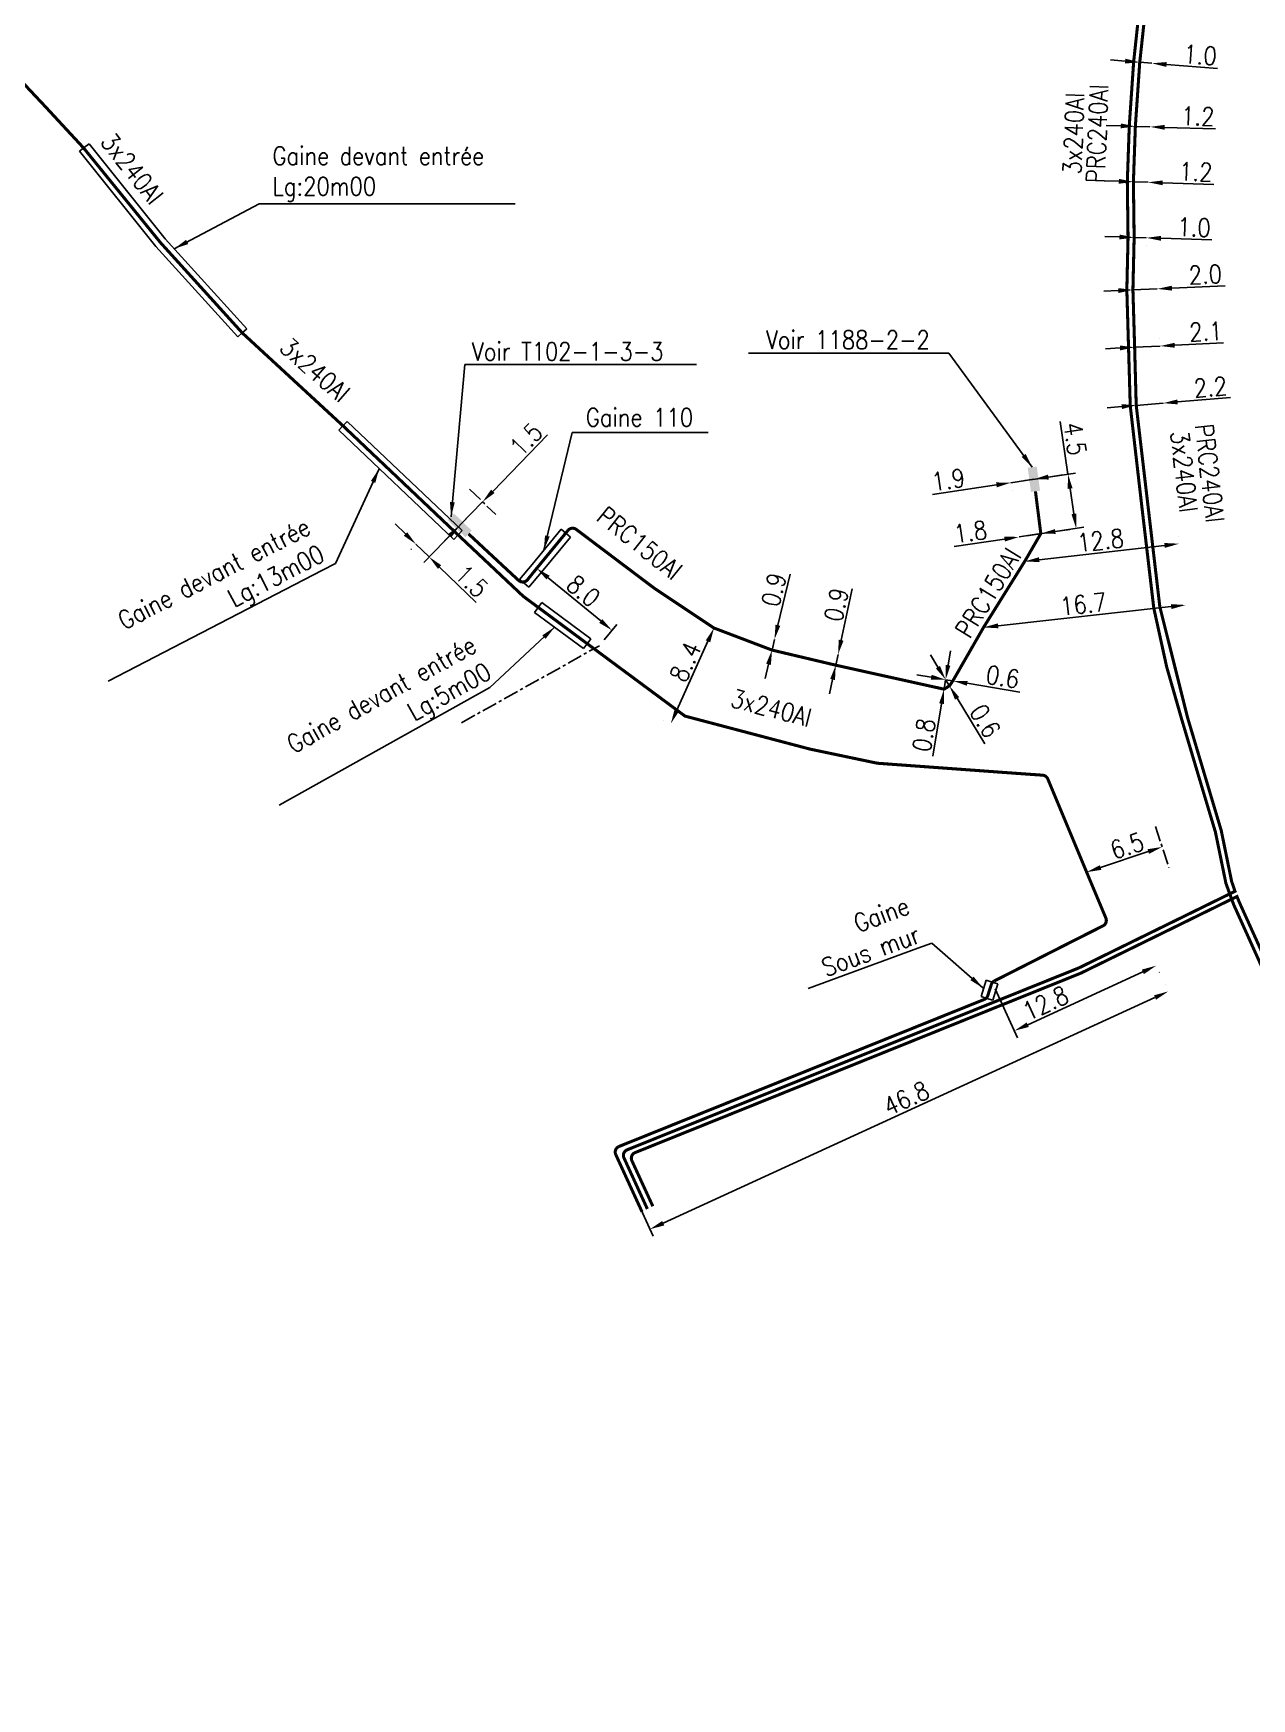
# Model space of a CAD drawing. Header units: millimetres. Extents: x 146000 to 146986, y 142991 to 144001.
# Drawn here: x 146247.3 to 146347.3, y 143136.6 to 143273.3 of the extents above; entities that cross this region are included whole.
import ezdxf
from ezdxf.enums import TextEntityAlignment as Align

# ---------------------------------------------------------------- set-up
doc = ezdxf.new("R2010")
doc.units = ezdxf.units.MM
doc.header["$PDMODE"] = 34
doc.linetypes.add('CENTER', pattern=[2, 1.25, -0.25, 0.25, -0.25])
doc.layers.get('0').update_dxf_attribs({"linetype": 'CONTINUOUS'})
doc.layers.get('Defpoints').update_dxf_attribs({"linetype": 'CONTINUOUS'})
for name, color, linetype in [('M_100', 7, 'M_ST_6'), ('M_130', 3, 'M_ST_15'), ('M_300', 7, 'CONTINUOUS'), ('M_400', 7, 'CONTINUOUS')]:
    doc.layers.add(name, color=color, linetype=linetype)
doc.styles.add('M_ROMANS', font='ROMANS.shx', dxfattribs={"width": 0.75})
doc.styles.get("Standard").update_dxf_attribs({"font": 'romans.shx', "width": 0.85})
doc.linetypes.add('M_ST_15', pattern='A,5,-0.3,["XX",Standard,S=1,R=0,X=0,Y=-0.5],-2.5', length=7.8)
doc.linetypes.add('M_ST_6', pattern='A,5,-0.3,["||",Standard,S=1,R=0,X=0.35,Y=-0.5],-1.6', length=6.9)
doc.dimstyles.get("Standard").update_dxf_attribs({"dimtxt": 1.5, "dimasz": 1.2, "dimexe": 0.625, "dimexo": 0.625, "dimgap": 0.25, "dimtad": 1, "dimdec": 1, "dimzin": 0, "dimdsep": 46, "dimtxsty": 'Standard', "dimcen": -0.5, "dimadec": 0, "dimazin": 0, "dimtfac": 1, "dimtdec": 1, "dimtmove": 0, "dimatfit": 3, "dimfxl": 0, "dimtolj": 1, "dimtzin": 0, "dimarcsym": 0})

# ---------------------------------------------------------------- blocks, each defined once
blk = doc.blocks.new('*D9')
at = {"layer": 'Defpoints', "color": 0, "linetype": 'Continuous', "transparency": 16777216}
for p in [(146339.99, 143206.5), (146333.79, 143204.43), (146334.1, 143203.51)]:
    blk.add_point(p, dxfattribs=at)
at = {"layer": 'M_130', "color": 0, "linetype": 'Continuous', "lineweight": -2, "transparency": 16777216}
for p, q in [((146338.85, 143206.12), (146334.93, 143204.81)), ((146333.9, 143204.1), (146333.6, 143205.03))]:
    blk.add_line(p, q, dxfattribs=at)
at = {"layer": 'M_130', "color": 0, "linetype": 'Continuous', "transparency": 16777216}
for points in [[(146338.78, 143206.31), (146338.91, 143205.93), (146339.99, 143206.5)], [(146334.87, 143205), (146335, 143204.62), (146333.79, 143204.43)]]:
    blk.add_solid(points, dxfattribs=at)
at = {"layer": 'M_130', "color": 0, "linetype": 'Continuous', "transparency": 16777216, "insert": (146337.11, 143206.59), "char_height": 1.5, "attachment_point": 5, "rotation": 18.4458}
blk.add_mtext('\\A1;6.5', dxfattribs=at)
blk = doc.blocks.new('*D56')
at = {"layer": 'Defpoints', "color": 0, "linetype": 'Continuous', "transparency": 16777216}
for p in [(146337.86, 143242.75), (146337.86, 143242.75), (146340.06, 143242.93)]:
    blk.add_point(p, dxfattribs=at)
at = {"layer": 'M_130', "color": 0, "linetype": 'Continuous', "lineweight": -2, "transparency": 16777216}
for p, q in [((146341.26, 143243.03), (146345.61, 143243.39)), ((146336.67, 143242.65), (146335.47, 143242.55)), ((146337.86, 143242.75), (146340.06, 143242.93))]:
    blk.add_line(p, q, dxfattribs=at)
at = {"layer": 'M_130', "color": 0, "linetype": 'Continuous', "transparency": 16777216}
for points in [[(146336.65, 143242.85), (146336.69, 143242.45), (146337.86, 143242.75)], [(146341.24, 143243.23), (146341.27, 143242.83), (146340.06, 143242.93)]]:
    blk.add_solid(points, dxfattribs=at)
at = {"layer": 'M_130', "color": 0, "linetype": 'Continuous', "transparency": 16777216, "insert": (146343.95, 143244.25), "char_height": 1.5, "attachment_point": 5, "rotation": 4.6991}
blk.add_mtext('\\A1;2.2', dxfattribs=at)
blk = doc.blocks.new('*D57')
at = {"layer": 'Defpoints', "color": 0, "linetype": 'Continuous', "transparency": 16777216}
for p in [(146337.73, 143247.62), (146337.73, 143247.52), (146339.83, 143247.62)]:
    blk.add_point(p, dxfattribs=at)
at = {"layer": 'M_130', "color": 0, "linetype": 'Continuous', "lineweight": -2, "transparency": 16777216}
for p, q in [((146336.53, 143247.46), (146335.33, 143247.4)), ((146337.73, 143247.52), (146339.83, 143247.62)), ((146339.79, 143248.25), (146339.79, 143248.25)), ((146341.02, 143247.68), (146345.03, 143247.88)), ((146337.76, 143247), (146337.76, 143246.89))]:
    blk.add_line(p, q, dxfattribs=at)
at = {"layer": 'M_130', "color": 0, "linetype": 'Continuous', "transparency": 16777216}
for points in [[(146336.52, 143247.66), (146336.54, 143247.26), (146337.73, 143247.52)], [(146341.01, 143247.88), (146341.03, 143247.48), (146339.83, 143247.62)]]:
    blk.add_solid(points, dxfattribs=at)
at = {"layer": 'M_130', "color": 0, "linetype": 'Continuous', "transparency": 16777216, "insert": (146343.57, 143248.81), "char_height": 1.5, "attachment_point": 5, "rotation": 2.8776}
blk.add_mtext('\\A1;2.1', dxfattribs=at)
blk = doc.blocks.new('*D58')
at = {"layer": 'Defpoints', "color": 0, "linetype": 'Continuous', "transparency": 16777216}
for p in [(146337.69, 143256.53), (146337.69, 143256.5), (146338.69, 143256.5)]:
    blk.add_point(p, dxfattribs=at)
at = {"layer": 'M_130', "color": 0, "linetype": 'Continuous', "lineweight": -2, "transparency": 16777216}
for p, q in [((146337.71, 143257.12), (146337.71, 143257.15)), ((146336.49, 143256.57), (146335.29, 143256.61)), ((146337.69, 143256.53), (146338.69, 143256.5)), ((146338.67, 143255.87), (146338.67, 143255.87)), ((146339.89, 143256.46), (146344.07, 143256.33))]:
    blk.add_line(p, q, dxfattribs=at)
at = {"layer": 'M_130', "color": 0, "linetype": 'Continuous', "transparency": 16777216}
for points in [[(146336.5, 143256.77), (146336.48, 143256.37), (146337.69, 143256.53)], [(146339.89, 143256.66), (146339.88, 143256.26), (146338.69, 143256.5)]]:
    blk.add_solid(points, dxfattribs=at)
at = {"layer": 'M_130', "color": 0, "linetype": 'Continuous', "transparency": 16777216, "insert": (146342.61, 143257.37), "char_height": 1.5, "attachment_point": 5, "rotation": 358.1877}
blk.add_mtext('\\A1;1.0', dxfattribs=at)
blk = doc.blocks.new('*D59')
at = {"layer": 'Defpoints', "color": 0, "linetype": 'Continuous', "transparency": 16777216}
for p in [(146337.63, 143261.1), (146337.63, 143261.06), (146338.83, 143261.06)]:
    blk.add_point(p, dxfattribs=at)
at = {"layer": 'M_130', "color": 0, "linetype": 'Continuous', "lineweight": -2, "transparency": 16777216}
for p, q in [((146336.43, 143261.14), (146335.23, 143261.18)), ((146337.65, 143261.68), (146337.66, 143261.72)), ((146337.63, 143261.1), (146338.83, 143261.06)), ((146340.03, 143261.02), (146344.22, 143260.87))]:
    blk.add_line(p, q, dxfattribs=at)
at = {"layer": 'M_130', "color": 0, "linetype": 'Continuous', "transparency": 16777216}
for points in [[(146336.44, 143261.34), (146336.43, 143260.94), (146337.63, 143261.1)], [(146340.04, 143261.21), (146340.02, 143260.82), (146338.83, 143261.06)]]:
    blk.add_solid(points, dxfattribs=at)
at = {"layer": 'M_130', "color": 0, "linetype": 'Continuous', "transparency": 16777216, "insert": (146342.76, 143261.92), "char_height": 1.5, "attachment_point": 5, "rotation": 357.9745}
blk.add_mtext('\\A1;1.2', dxfattribs=at)
blk = doc.blocks.new('*D60')
at = {"layer": 'Defpoints', "color": 0, "linetype": 'Continuous', "transparency": 16777216}
for p in [(146337.79, 143265.65), (146337.79, 143265.65), (146338.99, 143265.61)]:
    blk.add_point(p, dxfattribs=at)
at = {"layer": 'M_130', "color": 0, "linetype": 'Continuous', "lineweight": -2, "transparency": 16777216}
for p, q in [((146336.59, 143265.69), (146335.4, 143265.73)), ((146337.79, 143265.65), (146338.99, 143265.61)), ((146340.19, 143265.57), (146344.38, 143265.44))]:
    blk.add_line(p, q, dxfattribs=at)
at = {"layer": 'M_130', "color": 0, "linetype": 'Continuous', "transparency": 16777216}
for points in [[(146336.6, 143265.89), (146336.59, 143265.49), (146337.79, 143265.65)], [(146340.2, 143265.77), (146340.19, 143265.37), (146338.99, 143265.61)]]:
    blk.add_solid(points, dxfattribs=at)
at = {"layer": 'M_130', "color": 0, "linetype": 'Continuous', "transparency": 16777216, "insert": (146342.92, 143266.48), "char_height": 1.5, "attachment_point": 5, "rotation": 358.1432}
blk.add_mtext('\\A1;1.2', dxfattribs=at)
blk = doc.blocks.new('*D61')
at = {"layer": 'Defpoints', "color": 0, "linetype": 'Continuous', "transparency": 16777216}
for p in [(146338.15, 143270.91), (146338.15, 143270.91), (146339.15, 143270.83)]:
    blk.add_point(p, dxfattribs=at)
at = {"layer": 'M_130', "color": 0, "linetype": 'Continuous', "lineweight": -2, "transparency": 16777216}
for p, q in [((146336.95, 143271.01), (146335.76, 143271.1)), ((146338.15, 143270.91), (146339.15, 143270.83)), ((146340.34, 143270.73), (146344.52, 143270.39))]:
    blk.add_line(p, q, dxfattribs=at)
at = {"layer": 'M_130', "color": 0, "linetype": 'Continuous', "transparency": 16777216}
for points in [[(146336.97, 143271.21), (146336.94, 143270.81), (146338.15, 143270.91)], [(146340.36, 143270.93), (146340.33, 143270.53), (146339.15, 143270.83)]]:
    blk.add_solid(points, dxfattribs=at)
at = {"layer": 'M_130', "color": 0, "linetype": 'Continuous', "transparency": 16777216, "insert": (146343.11, 143271.51), "char_height": 1.5, "attachment_point": 5, "rotation": 355.3548}
blk.add_mtext('\\A1;1.0', dxfattribs=at)
blk = doc.blocks.new('*D91')
at = {"layer": 'Defpoints', "color": 0, "linetype": 'Continuous', "transparency": 16777216}
for p in [(146337.59, 143252.23), (146339.59, 143252.31), (146339.59, 143252.31)]:
    blk.add_point(p, dxfattribs=at)
at = {"layer": 'M_130', "color": 0, "linetype": 'Continuous', "lineweight": -2, "transparency": 16777216}
for p, q in [((146339.56, 143252.94), (146339.56, 143252.94)), ((146336.39, 143252.17), (146335.19, 143252.12)), ((146337.56, 143252.85), (146337.56, 143252.85)), ((146337.59, 143252.23), (146339.59, 143252.31)), ((146340.79, 143252.37), (146345.16, 143252.56))]:
    blk.add_line(p, q, dxfattribs=at)
at = {"layer": 'M_130', "color": 0, "linetype": 'Continuous', "transparency": 16777216}
for points in [[(146336.38, 143252.37), (146336.4, 143251.97), (146337.59, 143252.23)], [(146340.78, 143252.57), (146340.8, 143252.17), (146339.59, 143252.31)]]:
    blk.add_solid(points, dxfattribs=at)
at = {"layer": 'M_130', "color": 0, "linetype": 'Continuous', "transparency": 16777216, "insert": (146343.53, 143253.49), "char_height": 1.5, "attachment_point": 5, "rotation": 2.509}
blk.add_mtext('\\A1;2.0', dxfattribs=at)
blk = doc.blocks.new('*D112')
at = {"layer": 'Defpoints', "color": 0, "linetype": 'Continuous', "transparency": 16777216}
for p in [(146328.25, 143231.95), (146328.25, 143231.95), (146330.03, 143232.22)]:
    blk.add_point(p, dxfattribs=at)
at = {"layer": 'M_100', "color": 0, "linetype": 'Continuous', "lineweight": -2, "transparency": 16777216}
for p, q in [((146331.22, 143232.39), (146332.4, 143232.57)), ((146327.06, 143231.77), (146322.92, 143231.15)), ((146330.03, 143232.22), (146328.25, 143231.95))]:
    blk.add_line(p, q, dxfattribs=at)
at = {"layer": 'M_100', "color": 0, "linetype": 'Continuous', "transparency": 16777216}
for points in [[(146331.19, 143232.59), (146331.25, 143232.2), (146330.03, 143232.22)], [(146327.03, 143231.97), (146327.09, 143231.57), (146328.25, 143231.95)]]:
    blk.add_solid(points, dxfattribs=at)
at = {"layer": 'M_100', "color": 0, "linetype": 'Continuous', "transparency": 16777216, "insert": (146324.25, 143232.36), "char_height": 1.5, "attachment_point": 5, "rotation": 8.537}
blk.add_mtext('\\A1;1.8', dxfattribs=at)
blk = doc.blocks.new('*D113')
at = {"layer": 'Defpoints', "color": 0, "linetype": 'Continuous', "transparency": 16777216}
for p in [(146341.93, 143226.36), (146341.93, 143226.36), (146325.33, 143224.52)]:
    blk.add_point(p, dxfattribs=at)
at = {"layer": 'M_100', "color": 0, "linetype": 'Continuous', "lineweight": -2, "transparency": 16777216}
blk.add_line((146326.52, 143224.65), (146340.74, 143226.23), dxfattribs=at)
at = {"layer": 'M_100', "color": 0, "linetype": 'Continuous', "transparency": 16777216}
for points in [[(146340.71, 143226.43), (146340.76, 143226.03), (146341.93, 143226.36)], [(146326.5, 143224.85), (146326.55, 143224.45), (146325.33, 143224.52)]]:
    blk.add_solid(points, dxfattribs=at)
at = {"layer": 'M_100', "color": 0, "linetype": 'Continuous', "transparency": 16777216, "insert": (146333.52, 143226.43), "char_height": 1.5, "attachment_point": 5, "rotation": 6.3467}
blk.add_mtext('\\A1;16.7', dxfattribs=at)
blk = doc.blocks.new('*D114')
at = {"layer": 'Defpoints', "color": 0, "linetype": 'Continuous', "transparency": 16777216}
for p in [(146341.38, 143231.39), (146341.38, 143231.39), (146328.71, 143229.94)]:
    blk.add_point(p, dxfattribs=at)
at = {"layer": 'M_100', "color": 0, "linetype": 'Continuous', "lineweight": -2, "transparency": 16777216}
for p, q in [((146329.9, 143230.08), (146340.19, 143231.25)), ((146341.31, 143232.01), (146341.31, 143232.01)), ((146328.64, 143230.56), (146328.64, 143230.56))]:
    blk.add_line(p, q, dxfattribs=at)
at = {"layer": 'M_100', "color": 0, "linetype": 'Continuous', "transparency": 16777216}
for points in [[(146340.17, 143231.45), (146340.21, 143231.05), (146341.38, 143231.39)], [(146329.88, 143230.28), (146329.93, 143229.88), (146328.71, 143229.94)]]:
    blk.add_solid(points, dxfattribs=at)
at = {"layer": 'M_100', "color": 0, "linetype": 'Continuous', "transparency": 16777216, "insert": (146334.93, 143231.66), "char_height": 1.5, "attachment_point": 5, "rotation": 6.5208}
blk.add_mtext('\\A1;12.8', dxfattribs=at)
blk = doc.blocks.new('M_300_04')
at = {"color": 0, "linetype": 'Continuous'}
blk.add_line((0, 1.125), (0, -0.375), dxfattribs=at)
blk.add_solid([(-1, 0.75), (-1, 0), (1, 0.75), (1, 0)], dxfattribs=at)
at = {"color": 0, "linetype": 'Continuous', "style": 'M_ROMANS', "width": 0.75, "flags": 3}
for tag, p in [('DEF_LEG', (0, -4.625)), ('DEF_COUP', (0, -7.125)), ('DEF_TYPE', (0, -9.625))]:
    blk.add_attdef(tag, text='', height=1.2, dxfattribs=at).set_placement(p, align=Align.MIDDLE)
blk = doc.blocks.new('*D115')
at = {"layer": 'Defpoints', "color": 0, "linetype": 'Continuous', "transparency": 16777216}
for p in [(146329.46, 143236.68), (146329.46, 143236.68), (146327.58, 143236.4)]:
    blk.add_point(p, dxfattribs=at)
at = {"layer": 'M_300', "color": 0, "linetype": 'Continuous', "lineweight": -2, "transparency": 16777216}
for p, q in [((146329.46, 143236.68), (146327.58, 143236.4)), ((146330.65, 143236.86), (146331.83, 143237.04)), ((146326.39, 143236.22), (146321.14, 143235.43)), ((146327.67, 143235.78), (146327.67, 143235.78))]:
    blk.add_line(p, q, dxfattribs=at)
at = {"layer": 'M_300', "color": 0, "linetype": 'Continuous', "transparency": 16777216}
for points in [[(146330.62, 143237.06), (146330.68, 143236.66), (146329.46, 143236.68)], [(146326.36, 143236.42), (146326.42, 143236.02), (146327.58, 143236.4)]]:
    blk.add_solid(points, dxfattribs=at)
at = {"layer": 'M_300', "color": 0, "linetype": 'Continuous', "transparency": 16777216, "insert": (146322.44, 143236.64), "char_height": 1.5, "attachment_point": 5, "rotation": 8.537}
blk.add_mtext('\\A1;1.9', dxfattribs=at)
blk = doc.blocks.new('*D116')
at = {"layer": 'Defpoints', "color": 0, "linetype": 'Continuous', "transparency": 16777216}
for p in [(146339.48, 143196.79), (146326.03, 143195.41), (146327.87, 143191.41)]:
    blk.add_point(p, dxfattribs=at)
at = {"layer": 'M_130', "color": 0, "linetype": 'Continuous', "lineweight": -2, "transparency": 16777216}
for p, q in [((146338.41, 143196.24), (146328.96, 143191.91)), ((146339.74, 143196.22), (146339.76, 143196.18)), ((146326.29, 143194.84), (146328.13, 143190.84))]:
    blk.add_line(p, q, dxfattribs=at)
at = {"layer": 'M_130', "color": 0, "linetype": 'Continuous', "transparency": 16777216}
for points in [[(146338.32, 143196.43), (146338.49, 143196.06), (146339.5, 143196.75)], [(146328.87, 143192.09), (146329.04, 143191.72), (146327.87, 143191.41)]]:
    blk.add_solid(points, dxfattribs=at)
at = {"layer": 'M_130', "color": 0, "linetype": 'Continuous', "transparency": 16777216, "insert": (146330.42, 143193.68), "char_height": 1.5, "attachment_point": 5, "rotation": 24.6518}
blk.add_mtext('\\A1;12.8', dxfattribs=at)
blk = doc.blocks.new('*D117')
at = {"layer": 'Defpoints', "color": 0, "linetype": 'Continuous', "transparency": 16777216}
for p in [(146340.49, 143194.64), (146295.04, 143181.46), (146297.95, 143175.12)]:
    blk.add_point(p, dxfattribs=at)
at = {"layer": 'M_130', "color": 0, "linetype": 'Continuous', "lineweight": -2, "transparency": 16777216}
for p, q in [((146340.23, 143195.21), (146340.23, 143195.21)), ((146339.4, 143194.14), (146299.05, 143175.62)), ((146295.31, 143180.89), (146298.22, 143174.55))]:
    blk.add_line(p, q, dxfattribs=at)
at = {"layer": 'M_130', "color": 0, "linetype": 'Continuous', "transparency": 16777216}
for points in [[(146339.32, 143194.32), (146339.49, 143193.96), (146340.49, 143194.64)], [(146298.96, 143175.8), (146299.13, 143175.43), (146297.95, 143175.12)]]:
    blk.add_solid(points, dxfattribs=at)
at = {"layer": 'M_130', "color": 0, "linetype": 'Continuous', "transparency": 16777216, "insert": (146318.99, 143185.87), "char_height": 1.5, "attachment_point": 5, "rotation": 24.6518}
blk.add_mtext('\\A1;46.8', dxfattribs=at)
blk = doc.blocks.new('*D118')
at = {"layer": 'Defpoints', "color": 0, "linetype": 'Continuous', "transparency": 16777216}
for p in [(146329.46, 143236.68), (146332.26, 143237.1), (146328.25, 143231.95)]:
    blk.add_point(p, dxfattribs=at)
at = {"layer": 'M_300', "color": 0, "linetype": 'Continuous', "lineweight": -2, "transparency": 16777216}
for p, q in [((146332.26, 143237.1), (146331.61, 143241.42)), ((146330.08, 143236.77), (146332.88, 143237.19)), ((146332.75, 143233.84), (146332.44, 143235.91)), ((146328.87, 143232.04), (146333.55, 143232.74))]:
    blk.add_line(p, q, dxfattribs=at)
at = {"layer": 'M_300', "color": 0, "linetype": 'Continuous', "transparency": 16777216}
for points in [[(146332.64, 143235.94), (146332.24, 143235.89), (146332.26, 143237.1)], [(146332.95, 143233.87), (146332.55, 143233.81), (146332.93, 143232.65)]]:
    blk.add_solid(points, dxfattribs=at)
at = {"layer": 'M_300', "color": 0, "linetype": 'Continuous', "transparency": 16777216, "insert": (146332.84, 143240), "char_height": 1.5, "attachment_point": 5, "rotation": 278.537}
blk.add_mtext('\\A1;4.5', dxfattribs=at)
blk = doc.blocks.new('*D119')
at = {"layer": 'Defpoints', "color": 0, "linetype": 'Continuous', "transparency": 16777216}
for p in [(146322.22, 143220.23), (146322.22, 143220.23), (146322.81, 143220.13)]:
    blk.add_point(p, dxfattribs=at)
at = {"layer": 'M_100', "color": 0, "linetype": 'Continuous', "lineweight": -2, "transparency": 16777216}
for p, q in [((146321.04, 143220.43), (146319.85, 143220.63)), ((146322.22, 143220.23), (146322.81, 143220.13)), ((146323.99, 143219.94), (146328.31, 143219.21))]:
    blk.add_line(p, q, dxfattribs=at)
at = {"layer": 'M_100', "color": 0, "linetype": 'Continuous', "transparency": 16777216}
for points in [[(146321.07, 143220.63), (146321, 143220.24), (146322.22, 143220.23)], [(146324.03, 143220.13), (146323.96, 143219.74), (146322.81, 143220.13)]]:
    blk.add_solid(points, dxfattribs=at)
at = {"layer": 'M_100', "color": 0, "linetype": 'Continuous', "transparency": 16777216, "insert": (146326.91, 143220.46), "char_height": 1.5, "attachment_point": 5, "rotation": 350.4759}
blk.add_mtext('\\A1;0.6', dxfattribs=at)
blk = doc.blocks.new('*D120')
at = {"layer": 'Defpoints', "color": 0, "linetype": 'Continuous', "transparency": 16777216}
for p in [(146322.22, 143220.23), (146322.22, 143220.23), (146322.09, 143219.45)]:
    blk.add_point(p, dxfattribs=at)
at = {"layer": 'M_100', "color": 0, "linetype": 'Continuous', "lineweight": -2, "transparency": 16777216}
for p, q in [((146322.42, 143221.42), (146322.62, 143222.6)), ((146322.22, 143220.23), (146322.09, 143219.45)), ((146321.89, 143218.26), (146321.16, 143213.95))]:
    blk.add_line(p, q, dxfattribs=at)
at = {"layer": 'M_100', "color": 0, "linetype": 'Continuous', "transparency": 16777216}
for points in [[(146322.22, 143221.45), (146322.61, 143221.38), (146322.22, 143220.23)], [(146321.69, 143218.29), (146322.09, 143218.23), (146322.09, 143219.45)]]:
    blk.add_solid(points, dxfattribs=at)
at = {"layer": 'M_100', "color": 0, "linetype": 'Continuous', "transparency": 16777216, "insert": (146320.44, 143215.68), "char_height": 1.5, "attachment_point": 5, "rotation": 80.4759}
blk.add_mtext('\\A1;0.8', dxfattribs=at)
blk = doc.blocks.new('*D121')
at = {"layer": 'Defpoints', "color": 0, "linetype": 'Continuous', "transparency": 16777216}
for p in [(146322.22, 143220.23), (146322.22, 143220.23), (146322.53, 143219.72)]:
    blk.add_point(p, dxfattribs=at)
at = {"layer": 'M_100', "color": 0, "linetype": 'Continuous', "lineweight": -2, "transparency": 16777216}
for p, q in [((146321.59, 143221.26), (146320.97, 143222.28)), ((146322.22, 143220.23), (146322.53, 143219.72)), ((146323.16, 143218.7), (146325.44, 143214.97))]:
    blk.add_line(p, q, dxfattribs=at)
at = {"layer": 'M_100', "color": 0, "linetype": 'Continuous', "transparency": 16777216}
for points in [[(146321.76, 143221.36), (146321.42, 143221.15), (146322.22, 143220.23)], [(146323.33, 143218.8), (146322.99, 143218.59), (146322.53, 143219.72)]]:
    blk.add_solid(points, dxfattribs=at)
at = {"layer": 'M_100', "color": 0, "linetype": 'Continuous', "transparency": 16777216, "insert": (146325.46, 143216.84), "char_height": 1.5, "attachment_point": 5, "rotation": 301.4123}
blk.add_mtext('\\A1;0.6', dxfattribs=at)
blk = doc.blocks.new('*D122')
at = {"layer": 'Defpoints', "color": 0, "linetype": 'Continuous', "transparency": 16777216}
for p in [(146313.39, 143222.3), (146313.39, 143222.3), (146313.2, 143221.42)]:
    blk.add_point(p, dxfattribs=at)
at = {"layer": 'M_100', "color": 0, "linetype": 'Continuous', "lineweight": -2, "transparency": 16777216}
for p, q in [((146313.64, 143223.47), (146314.55, 143227.68)), ((146313.2, 143221.42), (146313.39, 143222.3)), ((146312.94, 143220.25), (146312.69, 143219.07))]:
    blk.add_line(p, q, dxfattribs=at)
at = {"layer": 'M_100', "color": 0, "linetype": 'Continuous', "transparency": 16777216}
for points in [[(146313.45, 143223.51), (146313.84, 143223.43), (146313.39, 143222.3)], [(146312.75, 143220.29), (146313.14, 143220.2), (146313.2, 143221.42)]]:
    blk.add_solid(points, dxfattribs=at)
at = {"layer": 'M_100', "color": 0, "linetype": 'Continuous', "transparency": 16777216, "insert": (146313.25, 143226.38), "char_height": 1.5, "attachment_point": 5, "rotation": 77.7955}
blk.add_mtext('\\A1;0.9', dxfattribs=at)
blk = doc.blocks.new('*D123')
at = {"layer": 'Defpoints', "color": 0, "linetype": 'Continuous', "transparency": 16777216}
for p in [(146303.21, 143224.47), (146299.67, 143216.63), (146299.67, 143216.63)]:
    blk.add_point(p, dxfattribs=at)
at = {"layer": 'M_100', "color": 0, "linetype": 'Continuous', "lineweight": -2, "transparency": 16777216}
for p, q in [((146302.71, 143223.38), (146300.16, 143217.73)), ((146299.1, 143216.89), (146299.1, 143216.89))]:
    blk.add_line(p, q, dxfattribs=at)
at = {"layer": 'M_100', "color": 0, "linetype": 'Continuous', "transparency": 16777216}
for points in [[(146302.53, 143223.46), (146302.9, 143223.3), (146303.21, 143224.47)], [(146299.98, 143217.81), (146300.34, 143217.64), (146299.67, 143216.63)]]:
    blk.add_solid(points, dxfattribs=at)
at = {"layer": 'M_100', "color": 0, "linetype": 'Continuous', "transparency": 16777216, "insert": (146300.86, 143221.7), "char_height": 1.5, "attachment_point": 5, "rotation": 65.7044}
blk.add_mtext('\\A1;8..4', dxfattribs=at)
blk = doc.blocks.new('*D124')
at = {"layer": 'Defpoints', "color": 0, "linetype": 'Continuous', "transparency": 16777216}
for p in [(146308.17, 143223.53), (146308.17, 143223.53), (146307.97, 143222.66)]:
    blk.add_point(p, dxfattribs=at)
at = {"layer": 'M_100', "color": 0, "linetype": 'Continuous', "lineweight": -2, "transparency": 16777216}
for p, q in [((146308.45, 143224.7), (146309.45, 143228.89)), ((146307.97, 143222.66), (146308.17, 143223.53)), ((146307.69, 143221.49), (146307.41, 143220.32))]:
    blk.add_line(p, q, dxfattribs=at)
at = {"layer": 'M_100', "color": 0, "linetype": 'Continuous', "transparency": 16777216}
for points in [[(146308.26, 143224.75), (146308.65, 143224.65), (146308.17, 143223.53)], [(146307.49, 143221.54), (146307.88, 143221.44), (146307.97, 143222.66)]]:
    blk.add_solid(points, dxfattribs=at)
at = {"layer": 'M_100', "color": 0, "linetype": 'Continuous', "transparency": 16777216, "insert": (146308.12, 143227.61), "char_height": 1.5, "attachment_point": 5, "rotation": 76.5742}
blk.add_mtext('\\A1;0.9', dxfattribs=at)
blk = doc.blocks.new('*D125')
at = {"layer": 'Defpoints', "color": 0, "linetype": 'Continuous', "transparency": 16777216}
for p in [(146287.9, 143228.43), (146288.66, 143229.37), (146293.8, 143223.02)]:
    blk.add_point(p, dxfattribs=at)
at = {"layer": 'M_400', "color": 0, "linetype": 'Continuous', "lineweight": -2, "transparency": 16777216}
for p, q in [((146288.29, 143228.91), (146289.06, 143229.85)), ((146293.92, 143225.05), (146289.59, 143228.6)), ((146294.2, 143223.5), (146295.24, 143224.77))]:
    blk.add_line(p, q, dxfattribs=at)
at = {"layer": 'M_400', "color": 0, "linetype": 'Continuous', "transparency": 16777216}
for points in [[(146289.72, 143228.76), (146289.46, 143228.45), (146288.66, 143229.37)], [(146294.04, 143225.2), (146293.79, 143224.89), (146294.84, 143224.28)]]:
    blk.add_solid(points, dxfattribs=at)
at = {"layer": 'M_400', "color": 0, "linetype": 'Continuous', "transparency": 16777216, "insert": (146292.49, 143227.51), "char_height": 1.5, "attachment_point": 5, "rotation": 320.5558}
blk.add_mtext('\\A1;8.0', dxfattribs=at)
blk = doc.blocks.new('*D134')
at = {"layer": 'Defpoints', "color": 0, "linetype": 'Continuous', "transparency": 16777216}
for p in [(146282.35, 143232.9), (146278.82, 143231.43), (146279.83, 143230.31)]:
    blk.add_point(p, dxfattribs=at)
at = {"layer": 'M_300', "color": 0, "linetype": 'Continuous', "lineweight": -2, "transparency": 16777216}
for p, q in [((146277.89, 143232.19), (146277.03, 143233.03)), ((146281.91, 143232.45), (146279.39, 143229.86)), ((146278.75, 143231.35), (146279.83, 143230.31)), ((146278.39, 143230.98), (146278.32, 143230.91)), ((146280.69, 143229.47), (146283.7, 143226.56))]:
    blk.add_line(p, q, dxfattribs=at)
at = {"layer": 'M_300', "color": 0, "linetype": 'Continuous', "transparency": 16777216}
for points in [[(146278.03, 143232.33), (146277.75, 143232.05), (146278.75, 143231.35)], [(146280.83, 143229.62), (146280.55, 143229.33), (146279.83, 143230.31)]]:
    blk.add_solid(points, dxfattribs=at)
at = {"layer": 'M_300', "color": 0, "linetype": 'Continuous', "transparency": 16777216, "insert": (146283.32, 143228.31), "char_height": 1.5, "attachment_point": 5, "rotation": 315.8495}
blk.add_mtext('\\A1;1.5', dxfattribs=at)
blk = doc.blocks.new('*D135')
at = {"layer": 'Defpoints', "color": 0, "linetype": 'Continuous', "transparency": 16777216}
for p in [(146284.22, 143234.83), (146284.22, 143234.83), (146282.35, 143232.9)]:
    blk.add_point(p, dxfattribs=at)
at = {"layer": 'M_300', "color": 0, "linetype": 'Continuous', "lineweight": -2, "transparency": 16777216}
for p, q in [((146285.05, 143235.69), (146289.55, 143240.32)), ((146282.35, 143232.9), (146284.22, 143234.83)), ((146281.51, 143232.04), (146280.67, 143231.18))]:
    blk.add_line(p, q, dxfattribs=at)
at = {"layer": 'M_300', "color": 0, "linetype": 'Continuous', "transparency": 16777216}
for points in [[(146284.91, 143235.83), (146285.2, 143235.55), (146284.22, 143234.83)], [(146281.37, 143232.18), (146281.65, 143231.9), (146282.35, 143232.9)]]:
    blk.add_solid(points, dxfattribs=at)
at = {"layer": 'M_300', "color": 0, "linetype": 'Continuous', "transparency": 16777216, "insert": (146287.79, 143239.95), "char_height": 1.5, "attachment_point": 5, "rotation": 45.8495}
blk.add_mtext('\\A1;1.5', dxfattribs=at)

msp = doc.modelspace()

# ---------------------------------------------------------------- linework, layer by layer
at = {"layer": 'M_100', "flags": 128}
msp.add_lwpolyline([(146450.14, 142999.99, 0.25, 0.25, 0), (146451.49, 143006.4, 0.25, 0.25, 0), (146446.55, 143013.93, 0.25, 0.25, 0), (146445.23, 143016.05, 0.25, 0.25, 0), (146443.43, 143019.31, 0.25, 0.25, 0), (146441.72, 143022.39, 0.25, 0.25, 0), (146440.26, 143025.28, 0.25, 0.25, 0), (146439, 143027.12, 0.25, 0.25, 0), (146437.8, 143029.79, 0.25, 0.25, 0), (146432.73, 143039.14, 0.25, 0.25, 0), (146429.87, 143044.41, 0.25, 0.25, 0), (146427.92, 143047.97, 0.25, 0.25, 0), (146426.7, 143050.04, 0.25, 0.25, 0), (146426.7, 143050.04, 0.25, 0.25, 0), (146424.79, 143053.66, 0.25, 0.25, 0), (146419.27, 143064.06, 0.25, 0.25, 0), (146416.39, 143069.35, 0.25, 0.25, 0), (146414.16, 143073.47, 0.25, 0.25, 0), (146411.23, 143078.83, 0.25, 0.25, 0), (146409.98, 143081.29, 0.25, 0.25, 0), (146407.63, 143085.41, 0.25, 0.25, 0), (146404.42, 143091, 0.25, 0.25, 0), (146403.53, 143092.98, 0.25, 0.25, 0), (146400.34, 143098.74, 0.25, 0.25, 0), (146397.72, 143103.67, 0.25, 0.25, 0), (146395.13, 143107.81, 0.25, 0.25, 0), (146394.2, 143109.29, 0.25, 0.25, 0), (146392.49, 143113.19, 0.25, 0.25, 0), (146391.27, 143115.47, 0.25, 0.25, 0), (146389.47, 143118.83, 0.25, 0.25, 0), (146387.67, 143122.19, 0.25, 0.25, 0), (146385.88, 143125.54, 0.25, 0.25, 0), (146384.26, 143128.56, 0.25, 0.25, 0), (146382.87, 143131.16, 0.25, 0.25, 0), (146380.97, 143134.73, 0.25, 0.25, 0), (146379.59, 143137.3, 0.25, 0.25, 0), (146377.64, 143140.73, 0.25, 0.25, 0), (146376.44, 143142.84, 0.25, 0.25, 0), (146375.15, 143145.31, 0.25, 0.25, 0), (146373.75, 143148.01, 0.25, 0.25, 0), (146372.67, 143150.08, 0.25, 0.25, 0), (146370.68, 143153.57, 0.25, 0.25, 0), (146369.52, 143155.62, 0.25, 0.25, 0), (146367.66, 143159.14, 0.25, 0.25, 0), (146366.51, 143161.32, 0.25, 0.25, 0), (146365.17, 143163.71, 0.25, 0.25, 0), (146363.95, 143165.99, 0.25, 0.25, 0), (146361.35, 143170.76, 0.25, 0.25, 0), (146359.82, 143173.58, 0.25, 0.25, 0), (146358.41, 143176.16, 0.25, 0.25, 0), (146357.22, 143178.49, 0.25, 0.25, 0), (146355.92, 143181.02, 0.25, 0.25, 0), (146354.5, 143183.46, 0.25, 0.25, 0), (146353.41, 143185.23, 0.25, 0.25, 0), (146351.55, 143189.27, 0.25, 0.25, 0), (146350.38, 143191.69, 0.25, 0.25, 0), (146349.75, 143193.32, 0.25, 0.25, 0), (146349.01, 143194.88, 0.25, 0.25, 0), (146348.11, 143196.78, 0.25, 0.25, 0), (146345.86, 143201.76, 0.25, 0.25, 0), (146345.22, 143203.52, 0.25, 0.25, 0), (146344.36, 143207.72, 0.25, 0.25, 0), (146343.06, 143212.05, 0.25, 0.25, 0), (146341.6, 143216.95, 0.25, 0.25, 0), (146340.36, 143221.28, 0.25, 0.25, 0), (146339.3, 143226.12, 0.25, 0.25, 0), (146338.31, 143234.54, 0.25, 0.25, 0), (146337.37, 143242.71, 0.25, 0.25, 0), (146337.23, 143247.5, 0.25, 0.25, 0), (146337.09, 143252.22, 0.25, 0.25, 0), (146337.19, 143256.53, 0.25, 0.25, 0), (146337.13, 143261.11, 0.25, 0.25, 0), (146337.29, 143265.68, 0.25, 0.25, 0), (146337.65, 143270.95, 0.25, 0.25, 0), (146338.07, 143274.86, 0.25, 0.25, 0), (146339.34, 143284, 0.25, 0.25, 0), (146340.25, 143289.05, 0.25, 0.25, 0), (146341.23, 143294.48, 0.25, 0.25, 0), (146342.08, 143298.78, 0.25, 0.25, 0), (146343.15, 143302.91, 0.25, 0.25, 0), (146343.96, 143307.24, 0.25, 0.25, 0), (146344.81, 143311.71, 0.25, 0.25, 0), (146345.57, 143315.82, 0.25, 0.25, 0), (146346.83, 143321.78, 0.25, 0.25, 0), (146347.51, 143325.53, 0.25, 0.25, 0), (146349.09, 143333.54, 0.25, 0.25, 0), (146349.62, 143335.73, 0.25, 0.25, 0), (146350.73, 143341.16, 0.25, 0.25, 0), (146351.83, 143346.51, 0.25, 0.25, 0), (146352.66, 143350.78, 0.25, 0.25, 0), (146350.16, 143359.36, 0.25, 0.25, 0), (146351.4, 143364.95, 0.25, 0.25, 0), (146352.5, 143370.85, 0.25, 0.25, 0), (146354.83, 143375.52, 0.25, 0.25, 0), (146355.03, 143382.13, 0.25, 0.25, 0), (146356.01, 143387.86, 0.25, 0.25, 0), (146356.61, 143394.76, 0.25, 0.25, 0), (146357.42, 143400.15, 0.25, 0.25, 0), (146357.64, 143406.24, 0.25, 0.25, 0), (146357.79, 143412.16, 0.25, 0.25, 0), (146356.25, 143429.05, 0.25, 0.25, 0), (146355.7, 143431.76, 0.25, 0.25, 0), (146354.45, 143441.67, 0.25, 0.25, 0), (146352.27, 143448.79, 0.25, 0.25, 0), (146343.13, 143534.5, 0.25, 0.25, 0), (146340.87, 143545.49, 0.25, 0.25, 0), (146339.13, 143554.69, 0.25, 0.25, 0), (146333.6, 143562.98, 0.25, 0.25, 0), (146335.54, 143575.76, 0.25, 0.25, 0), (146333.26, 143594.88, 0.25, 0.25, 0), (146329.19, 143608.91, 0.25, 0.25, 0), (146327.96, 143615.81, 0.25, 0.25, 0), (146326.65, 143622.64, 0.25, 0.25, 0), (146325.56, 143629.48, 0.25, 0.25, 0), (146324.33, 143636.33, 0.25, 0.25, 0), (146323.16, 143642.77, 0.25, 0.25, 0), (146321.37, 143662.92, 0.25, 0.25, 0), (146321.76, 143677.35, 0.25, 0.25, 0), (146323.35, 143688.05, 0.25, 0.25, 0), (146327.31, 143701.02, 0.25, 0.25, 0), (146331.1, 143711.34, 0.25, 0.25, 0), (146336.5, 143722.98, 0.25, 0.25, 0), (146344.25, 143741.52, 0.25, 0.25, 0), (146352.14, 143759.41, 0.25, 0.25, 0), (146362.37, 143784.2, 0.25, 0.25, 0), (146368.08, 143797.55, 0.25, 0.25, 0), (146381.54, 143828.75, 0.25, 0.25, 0), (146399.88, 143868.33, 0.25, 0.25, 0), (146411.08, 143889.42, 0.25, 0.25, 0), (146421.67, 143905.81, 0.25, 0.25, 0), (146429.34, 143916.95, 0.25, 0.25, 0), (146440.88, 143932.75, 0.25, 0.25, 0), (146445.83, 143939.17, 0.25, 0.25, 0), (146452.07, 143949.28, 0.25, 0.25, 0), (146461.24, 143961.48, 0.25, 0.25, 0), (146464.93, 143965.24, 0.25, 0.25, 0), (146476.09, 143979, 0.25, 0.25, 0), (146482.27, 143987.97, 0.25, 0.25, 0.395927), (146482.17, 143988.64, 0.25, 0.25, 0), (146472.46, 143996.28, 0.25, 0.25, 0.340641), (146471.85, 143996.29, 0.25, 0.25, 0), (146468.78, 143993.98, 0.25, 0.25, 0), (146463.93, 143990.8, 0.25, 0.25, -0.409164), (146463.25, 143990.94, 0.25, 0.25, 0), (146460.22, 143995.4, 0.25, 0.25, -0.413507), (146460.35, 143996.09, 0.25, 0.25, 0), (146460.93, 143996.48, 0, 0, 0)], format="xyseb", dxfattribs=at)
at = {"layer": 'M_100', "const_width": 0.25}
msp.add_lwpolyline([(146283.06, 143232.2), (146287.17, 143228.38, 0.432212), (146287.9, 143228.43), (146288.66, 143229.37), (146291.22, 143232.48, -0.401259), (146291.91, 143232.56), (146298.33, 143227.72), (146303.21, 143224.47), (146307.97, 143222.66), (146313.2, 143221.42), (146322.09, 143219.45), (146322.53, 143219.72), (146322.81, 143220.13), (146324.59, 143223.23), (146325.33, 143224.52), (146328.71, 143229.94), (146330.03, 143232.22), (146329.59, 143235.69)], format="xyb", dxfattribs=at)
at = {"layer": 'M_130', "const_width": 0.25, "flags": 128}
for points in [[(146461.21, 143996.07), (146461.04, 143995.96, 0.413507), (146460.91, 143995.26), (146463.38, 143991.63, 0.409164), (146464.07, 143991.49), (146468.5, 143994.39), (146471.86, 143996.92, -0.340641), (146472.47, 143996.92), (146482.85, 143988.75, -0.395927), (146482.95, 143988.07), (146476.49, 143978.7), (146465.3, 143964.91), (146461.62, 143961.16), (146452.49, 143949), (146446.24, 143938.88), (146441.28, 143932.45), (146429.75, 143916.67), (146422.09, 143905.53), (146411.52, 143889.17), (146400.32, 143868.1), (146382, 143828.55), (146368.54, 143797.35), (146362.83, 143784.01), (146352.6, 143759.21), (146344.71, 143741.32), (146336.95, 143722.78), (146331.57, 143711.15), (146327.78, 143700.86), (146323.83, 143687.94), (146322.26, 143677.31), (146321.88, 143662.94), (146323.65, 143642.84), (146324.82, 143636.42), (146326.05, 143629.57), (146327.14, 143622.73), (146328.45, 143615.9), (146329.68, 143609), (146333.76, 143594.98), (146336.05, 143575.76), (146334.12, 143563.1), (146339.61, 143554.87), (146341.36, 143545.62), (146343.62, 143534.59), (146352.75, 143448.93), (146354.94, 143441.78), (146356.19, 143431.84), (146356.75, 143429.13), (146358.29, 143412.21), (146358.14, 143406.23), (146357.92, 143400.1), (146357.11, 143394.71), (146356.5, 143387.8), (146355.53, 143382.08), (146355.32, 143375.4), (146352.98, 143370.69), (146351.89, 143364.85), (146350.65, 143359.25), (146353.18, 143350.81), (146352.32, 143346.41), (146351.22, 143341.06), (146350.11, 143335.62), (146349.58, 143333.43), (146348, 143325.43), (146347.32, 143321.69), (146346.06, 143315.73), (146345.3, 143311.62), (146344.45, 143307.15), (146343.64, 143302.8), (146342.57, 143298.67), (146341.73, 143294.39), (146340.74, 143288.96), (146339.83, 143283.93), (146338.57, 143274.8), (146338.15, 143270.91), (146337.79, 143265.65), (146337.63, 143261.1), (146337.69, 143256.53), (146337.59, 143252.23), (146337.73, 143247.52), (146337.86, 143242.75), (146339.8, 143226.2), (146342.08, 143217.1), (146344.84, 143207.84), (146345.69, 143203.67), (146345.97, 143202.86), (146333.18, 143196.58), (146296.09, 143181.64, 0.428165), (146295.82, 143180.97), (146297.74, 143176.78)], [(146459.71, 143010.06), (146453.97, 143007.08), (146451.8, 143006.62), (146446.97, 143014.2), (146445.65, 143016.31), (146443.9, 143019.55), (146442.16, 143022.63), (146440.64, 143025.61), (146439.43, 143027.36), (146438.25, 143030.03), (146435.77, 143034.55), (146433.18, 143039.37), (146431.75, 143042.01), (146429.24, 143046.59), (146427.15, 143050.25), (146425.23, 143053.89), (146419.76, 143064.2), (146416.17, 143070.78), (146414.11, 143074.62), (146411.67, 143079.07), (146410.42, 143081.52), (146407.73, 143086.25), (146404.85, 143091.26), (146403.98, 143093.2), (146400.82, 143098.91), (146398.15, 143103.94), (146394.64, 143109.53), (146392.94, 143113.41), (146391.71, 143115.7), (146389.91, 143119.07), (146388.12, 143122.42), (146386.32, 143125.78), (146384.71, 143128.8), (146383.32, 143131.4), (146381.41, 143134.96), (146380.03, 143137.54), (146378.08, 143140.97), (146376.88, 143143.08), (146375.59, 143145.55), (146374.19, 143148.24), (146373.11, 143150.32), (146371.12, 143153.82), (146369.96, 143155.86), (146368.1, 143159.37), (146366.95, 143161.55), (146365.61, 143163.95), (146364.39, 143166.23), (146361.79, 143171), (146360.26, 143173.82), (146358.85, 143176.4), (146357.66, 143178.72), (146356.36, 143181.26), (146354.93, 143183.72), (146353.89, 143185.35), (146352, 143189.48), (146350.84, 143191.89), (146350.21, 143193.52), (146349.46, 143195.1), (146348.57, 143196.99), (146346.32, 143201.96), (146346.13, 143202.43), (146333.32, 143196.14), (146296.74, 143181.41, 0.428165), (146296.47, 143180.74), (146298.19, 143177)]]:
    msp.add_lwpolyline(points, format="xyb", dxfattribs=at)
at = {"layer": 'M_130', "const_width": 0.25}
msp.add_lwpolyline([(146245, 143270.82), (146248.4, 143267.2), (146251.48, 143263.87), (146257.78, 143256.11), (146264.5, 143248.69), (146272.76, 143241.07), (146282.2, 143232.12), (146287.56, 143227.07), (146288.79, 143226.16), (146292.81, 143223.18), (146300.83, 143217.24), (146311.09, 143214.53), (146316.62, 143213.37), (146328.03, 143212.54), (146330.17, 143212.39, -0.283965), (146330.6, 143212.09), (146333.79, 143204.43), (146335.37, 143200.66, -0.392685), (146335.13, 143200.02), (146332.5, 143198.69), (146326.22, 143195.5, 0.202747), (146325.97, 143195.21), (146325.68, 143194.3, -0.225317), (146325.39, 143193.98), (146295.41, 143181.91, 0.428165), (146295.15, 143181.24), (146297.3, 143176.55)], format="xyb", dxfattribs=at)
at = {"layer": 'M_130', "color": 7, "linetype": 'CENTER', "flags": 128}
msp.add_lwpolyline([(146339.43, 143208.17), (146340.54, 143204.82)], dxfattribs=at)
at = {"layer": 'M_300', "color": 7, "linetype": 'CENTER', "flags": 128}
msp.add_lwpolyline([(146283.14, 143235.88), (146285.3, 143233.78), (146285.3, 143233.78)], dxfattribs=at)
at = {"layer": 'M_400', "color": 7, "linetype": 'CONTINUOUS'}
for p, q in [((146251.14, 143263.61), (146251.53, 143263.92)), ((146251.92, 143264.23), (146251.53, 143263.92)), ((146251.92, 143264.23), (146258.16, 143256.43)), ((146251.14, 143263.61), (146257.4, 143255.78)), ((146257.4, 143255.78), (146264.13, 143248.36)), ((146258.16, 143256.43), (146264.87, 143249.03)), ((146264.87, 143249.03), (146264.5, 143248.69)), ((146264.13, 143248.36), (146264.5, 143248.69)), ((146272.41, 143240.7), (146272.76, 143241.07)), ((146272.41, 143240.7), (146281.85, 143231.75)), ((146273.1, 143241.43), (146272.76, 143241.07)), ((146273.1, 143241.43), (146282.54, 143232.48)), ((146282.54, 143232.48), (146282.2, 143232.12)), ((146288.28, 143229.69), (146290.66, 143232.58)), ((146290.66, 143232.58), (146291.04, 143232.26)), ((146281.85, 143231.75), (146282.2, 143232.12)), ((146289.05, 143229.05), (146291.43, 143231.94)), ((146291.43, 143231.94), (146291.04, 143232.26)), ((146287.25, 143228.46), (146288.28, 143229.69)), ((146287.25, 143228.46), (146287.64, 143228.14)), ((146288.02, 143227.82), (146289.05, 143229.05)), ((146288.02, 143227.82), (146287.64, 143228.14)), ((146288.49, 143225.75), (146288.79, 143226.16)), ((146292.51, 143222.78), (146288.49, 143225.75)), ((146289.09, 143226.56), (146288.79, 143226.16)), ((146293.11, 143223.58), (146289.09, 143226.56)), ((146292.51, 143222.78), (146292.81, 143223.18)), ((146293.11, 143223.58), (146292.81, 143223.18)), ((146325.13, 143194.22), (146325.55, 143195.56)), ((146325.55, 143195.56), (146326.03, 143195.41)), ((146325.13, 143194.22), (146325.61, 143194.07)), ((146326.51, 143195.26), (146326.03, 143195.41)), ((146326.09, 143193.92), (146326.51, 143195.26)), ((146326.09, 143193.92), (146325.61, 143194.07))]:
    msp.add_line(p, q, dxfattribs=at)
at = {"layer": 'M_400', "color": 7, "linetype": 'CENTER', "flags": 128}
msp.add_lwpolyline([(146282.5, 143216.7), (146293.8, 143223.02)], dxfattribs=at)

# ---------------------------------------------------------------- block references
at = {"layer": 'M_300'}
for p, rotation in [((146329.09, 143236.63), 277.6485384061782), ((146282.08, 143232.63), 315.8495315776897)]:
    msp.add_blockref('M_300_04', p, dxfattribs=dict(at, rotation=rotation))

# ---------------------------------------------------------------- texts
at = {"layer": 'M_100', "linetype": 'Continuous', "width": 0.85}
for rotation, p in [(87.7635, (146332.72, 143265.07)), (276.6294, (146341.79, 143237.31))]:
    msp.add_text('3x240Al', height=1.5, rotation=rotation, dxfattribs=at).set_placement(p, align=Align.MIDDLE)
for rotation, p in [(321.3906, (146293.46, 143233.39)), (58.0679, (146324.19, 143223.5))]:
    msp.add_text('PRC150Al', height=1.5, rotation=rotation, dxfattribs=at).set_placement(p)
at = {"layer": 'M_130', "linetype": 'Continuous', "width": 0.85}
for rotation, p in [(87.7635, (146334.66, 143265.05)), (276.6294, (146343.88, 143237.18))]:
    msp.add_text('PRC240Al', height=1.5, rotation=rotation, dxfattribs=at).set_placement(p, align=Align.MIDDLE)
for rotation, p in [(308.6418, (146252.77, 143264.35)), (318.8533, (146267.44, 143247.31)), (345.4642, (146304.47, 143218.03))]:
    msp.add_text('3x240Al', height=1.5, rotation=rotation, dxfattribs=at).set_placement(p)
at = {"layer": 'M_300', "linetype": 'Continuous', "char_height": 1.5}
for s, insert, attachment_point in [('\\A1;Voir 1188-2-2', (146320.92, 143247.38), 9), ('\\A1;Voir T102-1-3-3', (146283.33, 143246.42), 7)]:
    msp.add_mtext(s, dxfattribs=dict(at, insert=insert, attachment_point=attachment_point))
at = {"layer": 'M_400', "linetype": 'Continuous', "char_height": 1.5, "attachment_point": 7}
for s, insert in [('\\A1;Gaine devant entrée^JLg:20m00', (146266.97, 143259.48)), ('\\A1;Gaine 110', (146292.69, 143241.01))]:
    msp.add_mtext(s, dxfattribs=dict(at, insert=insert))
at = {"layer": 'M_400', "linetype": 'Continuous', "char_height": 1.5, "attachment_point": 9}
for s, insert, rotation in [('\\A1;Gaine devant entrée^JLg:13m00', (146271.62, 143229.6), 27.3359), ('\\A1;Gaine devant entrée^JLg:5m00', (146285.33, 143219.98), 29.2027), ('\\A1;Gaine\\PSous mur', (146320.25, 143198.7), 20.1599)]:
    msp.add_mtext(s, dxfattribs=dict(at, insert=insert, rotation=rotation))

# ---------------------------------------------------------------- dimensions: what is measured, and where the dimension line sits
at = {"layer": 'M_100', "linetype": 'Continuous'}
for base, p1, p2, angle, picture, middle in [((146328.25, 143231.95), (146330.03, 143232.22), (146328.25, 143231.95), 8.537, '*D112', (146324.4, 143231.37)), ((146341.3801, 143231.3891), (146328.7126, 143229.9411), (146341.3801, 143231.3891), 186.5208, '*D114', (146335.0464, 143230.6651)), ((146308.17, 143223.53), (146307.97, 143222.66), (146308.17, 143223.53), 256.5742, '*D124', (146309.09, 143227.38)), ((146313.39, 143222.3), (146313.2, 143221.42), (146313.39, 143222.3), 257.7955, '*D122', (146314.22, 143226.16)), ((146341.93, 143226.36), (146325.33, 143224.52), (146341.93, 143226.36), 186.3467, '*D113', (146333.63, 143225.44)), ((146322.22, 143220.23), (146322.09, 143219.45), (146322.22, 143220.23), 260.4759, '*D120', (146321.43, 143215.51)), ((146322.22, 143220.23), (146322.81, 143220.13), (146322.22, 143220.23), 350.4759, '*D119', (146326.74, 143219.48)), ((146322.22, 143220.23), (146322.53, 143219.72), (146322.22, 143220.23), 301.4123, '*D121', (146324.61, 143216.32))]:
    dim = msp.add_linear_dim(base=base, p1=p1, p2=p2, angle=angle, dimstyle='Standard', dxfattribs=at)
    dim.commit()
    dim.dimension.update_dxf_attribs({"geometry": picture, "text_midpoint": middle, "dimtype": 160})
dim = msp.add_linear_dim(base=(146299.67, 143216.63), p1=(146303.21, 143224.47), p2=(146299.67, 143216.63), angle=65.7044, text='8..4', dimstyle='Standard', dxfattribs=at)
dim.commit()
dim.dimension.update_dxf_attribs({"geometry": '*D123', "text_midpoint": (146301.77, 143221.29), "dimtype": 160})
at = {"layer": 'M_130', "linetype": 'Continuous'}
for base, p1, p2, angle, picture, middle in [((146338.15, 143270.91), (146339.15, 143270.83), (146338.15, 143270.91), 175.3548, '*D61', (146343.03, 143270.51)), ((146337.79, 143265.65), (146338.99, 143265.61), (146337.79, 143265.65), 178.1432, '*D60', (146342.89, 143265.49)), ((146337.63, 143261.1), (146338.83, 143261.06), (146337.63, 143261.06), 177.9745, '*D59', (146342.72, 143260.92)), ((146337.69, 143256.53), (146338.69, 143256.5), (146337.69, 143256.5), 178.1877, '*D58', (146342.58, 143256.38)), ((146339.59, 143252.31), (146337.59, 143252.23), (146339.59, 143252.31), 182.509, '*D91', (146343.57, 143252.49)), ((146337.73, 143247.52), (146339.83, 143247.62), (146337.73, 143247.62), 182.8776, '*D57', (146343.62, 143247.81)), ((146337.86, 143242.75), (146340.06, 143242.93), (146337.86, 143242.75), 184.6991, '*D56', (146344.03, 143243.26)), ((146327.87, 143191.41), (146339.48, 143196.79), (146326.03, 143195.41), 24.6518, '*D116', (146330.83, 143192.77)), ((146297.95, 143175.12), (146340.49, 143194.64), (146295.04, 143181.46), 24.6518, '*D117', (146319.41, 143184.96))]:
    dim = msp.add_linear_dim(base=base, p1=p1, p2=p2, angle=angle, dimstyle='Standard', dxfattribs=at)
    dim.commit()
    dim.dimension.update_dxf_attribs({"geometry": picture, "text_midpoint": middle, "dimtype": 160})
dim = msp.add_linear_dim(base=(146333.79, 143204.43), p1=(146339.99, 143206.5), p2=(146334.1, 143203.51), angle=18.4458, text='6.5', dimstyle='Standard', dxfattribs=at)
dim.commit()
dim.dimension.update_dxf_attribs({"geometry": '*D9', "text_midpoint": (146337.43, 143205.65), "dimtype": 160})
at = {"layer": 'M_300', "linetype": 'Continuous'}
dim = msp.add_linear_dim(base=(146284.22, 143234.83), p1=(146282.35, 143232.9), p2=(146284.22, 143234.83), angle=225.8495, text='1.5', dimstyle='Standard', dxfattribs=at)
dim.commit()
dim.dimension.update_dxf_attribs({"geometry": '*D135', "text_midpoint": (146288.51, 143239.25), "dimtype": 160})
for base, p1, p2, angle, picture, middle in [((146332.26, 143237.1), (146328.25, 143231.95), (146329.46, 143236.68), 98.537, '*D118', (146331.85, 143239.86)), ((146329.46, 143236.68), (146327.58, 143236.4), (146329.46, 143236.68), 8.537, '*D115', (146322.58, 143235.65)), ((146279.83, 143230.31), (146278.82, 143231.43), (146282.35, 143232.9), 135.8495, '*D134', (146282.62, 143227.6))]:
    dim = msp.add_linear_dim(base=base, p1=p1, p2=p2, angle=angle, dimstyle='Standard', dxfattribs=at)
    dim.commit()
    dim.dimension.update_dxf_attribs({"geometry": picture, "text_midpoint": middle, "dimtype": 160})
at = {"layer": 'M_400', "linetype": 'Continuous'}
dim = msp.add_linear_dim(base=(146288.66, 143229.37), p1=(146293.8, 143223.02), p2=(146287.9, 143228.43), angle=320.5558, dimstyle='Standard', dxfattribs=at)
dim.commit()
dim.dimension.update_dxf_attribs({"geometry": '*D125', "text_midpoint": (146291.86, 143226.74), "dimtype": 160})

# ---------------------------------------------------------------- leaders
at = {"layer": 'M_300', "linetype": 'Continuous', "annotation_type": 0, "has_hookline": 1}
for points, hookline_direction, text_width in [([(146281.63, 143233.6), (146282.76, 143246.09), (146283.96, 143246.09)], 0, 17.55), ([(146329.33, 143237.67), (146322.49, 143247.02), (146321.29, 143247.02)], 1, 15)]:
    msp.add_leader(points, dimstyle='Standard', override={"dimgap": 0.25, "dimtad": 1}, dxfattribs=dict(at, hookline_direction=hookline_direction, text_width=text_width))
at = {"layer": 'M_400', "linetype": 'Continuous', "annotation_type": 0, "has_hookline": 1, "hookline_direction": 0}
for points, text_width in [([(146258.91, 143255.6), (146265.89, 143259.29), (146267.09, 143259.29)], 19.55), ([(146289.25, 143230.86), (146291.58, 143240.51), (146292.78, 143240.51)], 9.71)]:
    msp.add_leader(points, dimstyle='Standard', override={"dimgap": 0.25, "dimtad": 1}, dxfattribs=dict(at, text_width=text_width))
at = {"layer": 'M_400', "linetype": 'Continuous', "annotation_type": 0, "has_hookline": 1, "hookline_direction": 1}
for points, text_width, horizontal_direction in [([(146275.73, 143237.55), (146272.16, 143229.76), (146271.09, 143229.21)], 19.55, (0.888329, 0.459207, 0)), ([(146290.13, 143224.54), (146284.82, 143219.6)], 19.55, (0.8729, 0.4879, 0)), ([(146325.28, 143194.92), (146321.08, 143198.61), (146319.95, 143198.2)], 9.35, (0.938735, 0.344641, 0))]:
    msp.add_leader(points, dimstyle='Standard', override={"dimgap": 0.25, "dimtad": 1}, dxfattribs=dict(at, text_width=text_width, horizontal_direction=horizontal_direction))

doc.saveas('drawing.dxf')
